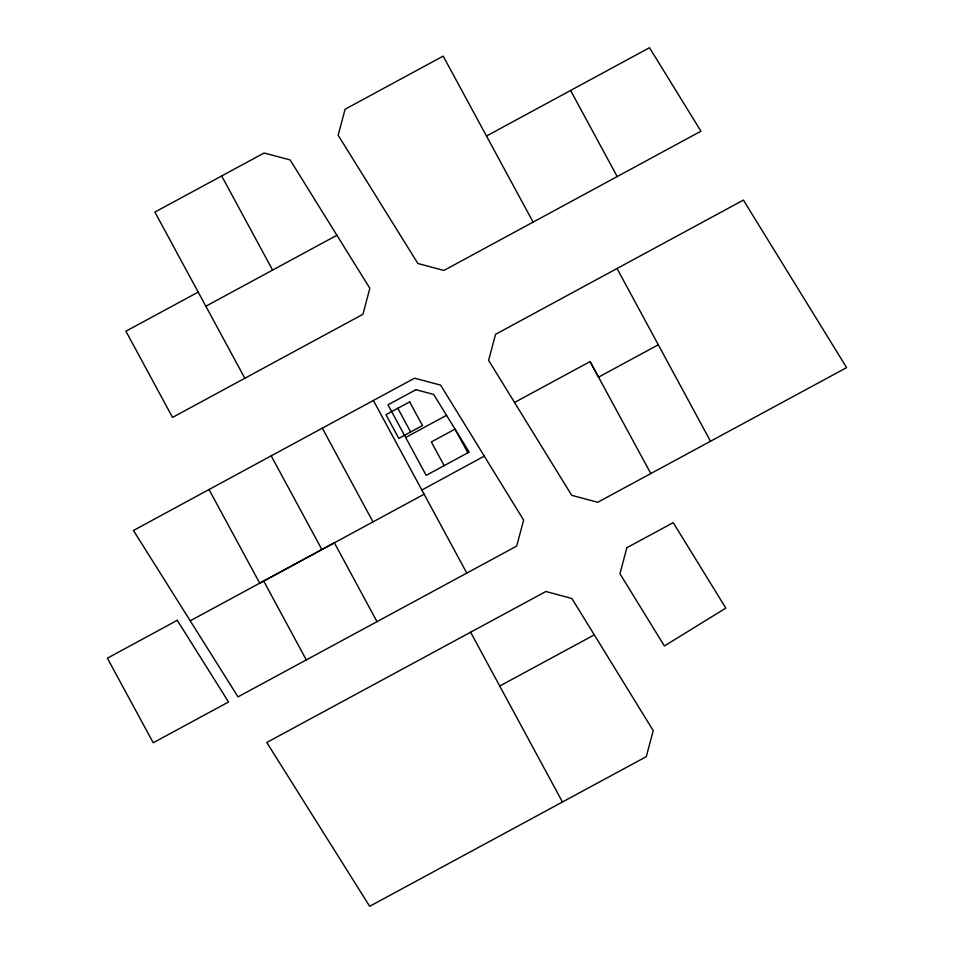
<?xml version="1.0" encoding="UTF-8"?>
<svg xmlns="http://www.w3.org/2000/svg" width="954" height="954" viewBox="0 0 954 954"><rect width="100%" height="100%" fill="white"/><g stroke="black" fill="none" stroke-linecap="round" stroke-linejoin="round"><path stroke-width="1.43" d="M486.504 136.04L649.507 47.7L700.951 131.199L443.896 270.447L417.876 263.495L338.157 135.241L345.109 109.221L443.193 56.107L533.107 222.127M205.849 306.234L336.905 235.256M373.384 400.477L133.453 530.472L238.011 696.861L516.674 546.093L523.627 520.073L440.617 385.13L414.596 378.178L373.384 400.477L466.792 573.08M617.035 268.503L743.404 200.09L846.615 367.624L597.693 502.293L571.673 495.293L488.603 360.35L495.555 334.329L617.035 268.503L710.491 441.261M405.665 437.469L446.544 415.324M658.296 344.788L598.504 377.164L590.097 361.59L514.516 402.481M421.871 490.01L484.298 456.131M424.136 494.208L259.726 583.204L209.033 489.521M190.228 620.804L334.377 542.79L376.997 621.662M198.205 292.103L125.916 331.205L172.543 417.411L362.937 314.295L369.83 288.275L290.099 159.902L264.091 153.01L154.882 212.086L244.832 378.249M499.717 686.033L594.294 634.863L653.228 730.645L646.275 756.665L369.663 906.3L266.774 742.486L545.867 591.504L571.887 598.504L594.294 634.863M590.097 361.59L650.807 473.53M570.587 90.451L617.19 176.55M467.854 452.792L455.022 429.109L431.339 441.94L444.17 465.624M397.818 408.312L410.637 431.995M470.608 632.216L562.455 802.004M221.662 175.965L272.605 270.077M322.309 428.167L373.002 521.898M271.198 455.857L321.892 549.54M263.698 581.046L306.306 659.918M626.885 547.703L619.945 573.724L664.378 645.965L725.839 608.115L673.226 522.649L626.885 547.703M415.956 389.697L387.992 404.842L426.188 475.354L469.165 452.089L433.688 394.431L415.956 389.697M409.66 401.896L385.976 414.716L398.796 438.399L422.479 425.579L409.66 401.896M177.253 620.315L107.385 658.188L153.224 742.761L228.531 701.989L177.253 620.315"/></g></svg>
